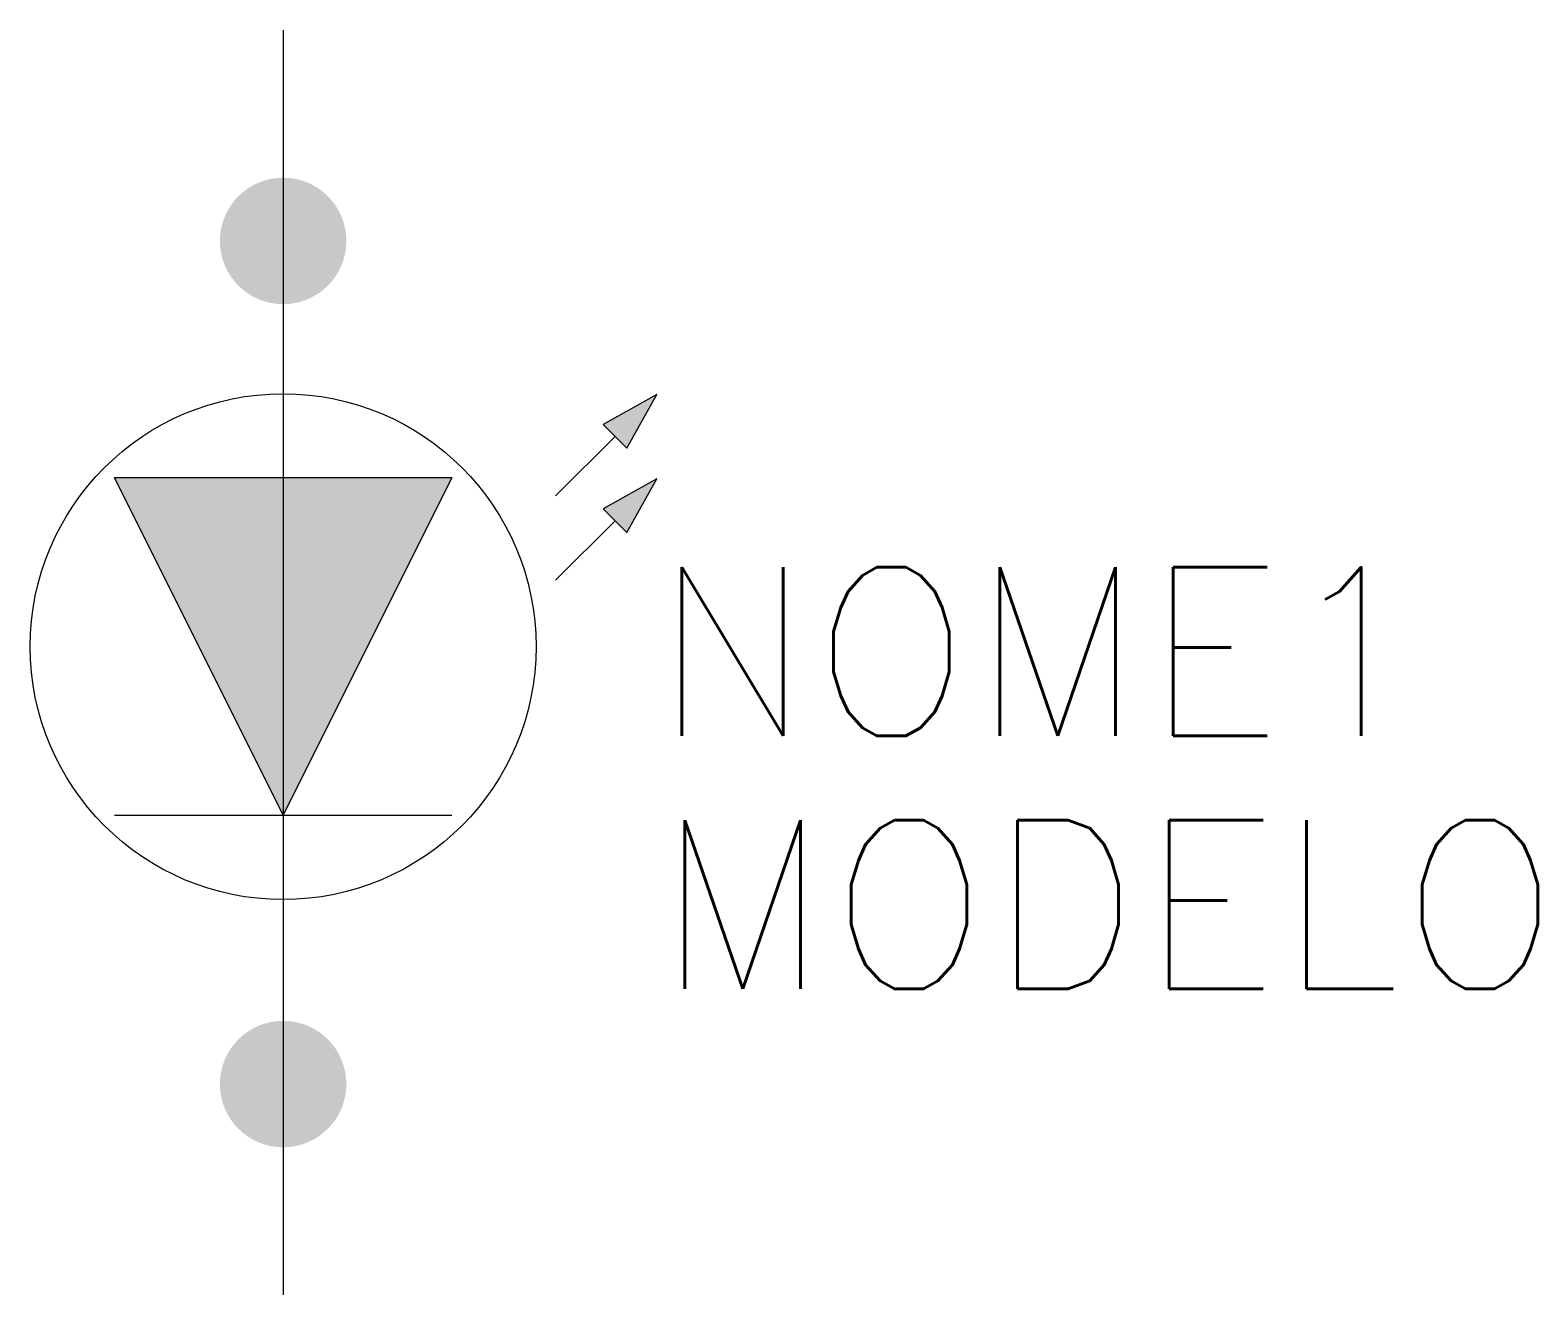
# Model space of a CAD drawing. Extents: x 357 to 374.9, y 177.5 to 192.5.
import ezdxf
from ezdxf.enums import TextEntityAlignment as Align

# ---------------------------------------------------------------- set-up
doc = ezdxf.new("R2010")
doc.units = 0
doc.header["$MEASUREMENT"] = 0
doc.layers.get('0').update_dxf_attribs({"linetype": 'CONTINUOUS'})
doc.styles.add('ROMANS', font='romans')

msp = doc.modelspace()

# ---------------------------------------------------------------- hatches: boundary and pattern name
h = msp.add_hatch(color=256)
edge = h.paths.add_edge_path()
edge.add_arc((360, 180), 0.75, 0, 360)
edge = h.paths.add_edge_path()
edge.add_arc((360, 190), 0.75, 0, 360)
h.paths.add_polyline_path([(362.002, 187.193), (360, 183.188), (358.001, 187.193)])
for points in [[(364.431, 188.177), (363.794, 187.824), (364.077, 187.541)], [(364.431, 187.177), (363.794, 186.824), (364.077, 186.541)]]:
    msp.add_hatch(color=256).paths.add_polyline_path(points)

# ---------------------------------------------------------------- linework, layer by layer
for p, q in [((360, 192.5), (360, 177.5)), ((364.431, 188.177), (363.794, 187.824)), ((364.077, 187.541), (364.431, 188.177)), ((363.794, 187.824), (364.077, 187.541)), ((363.936, 187.682), (363.229, 186.975)), ((358.001, 187.193), (362.002, 187.193)), ((360, 183.188), (358.001, 187.193)), ((362.002, 187.193), (360, 183.188)), ((364.431, 187.177), (363.794, 186.824)), ((364.077, 186.541), (364.431, 187.177)), ((363.936, 186.682), (363.229, 185.975)), ((363.794, 186.824), (364.077, 186.541)), ((358, 183.188), (362, 183.188))]:
    msp.add_line(p, q)
msp.add_circle((360, 185.188), 3)

# ---------------------------------------------------------------- texts
at = {"lineweight": -3, "style": 'ROMANS'}
for tag, p in [('NOME1', (364.385, 185.129)), ('MODELO', (364.422, 182.129))]:
    msp.add_attdef(tag, text='', height=2, dxfattribs=at).set_placement(p, align=Align.MIDDLE_LEFT)

doc.saveas('drawing.dxf')
